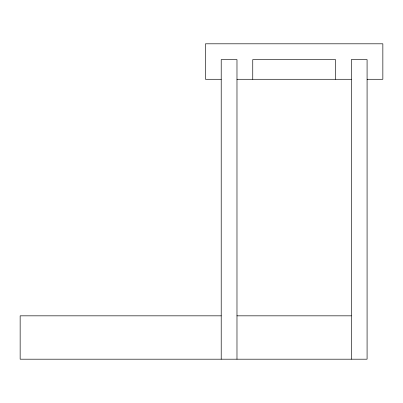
<?xml version="1.0" encoding="UTF-8"?>
<svg xmlns="http://www.w3.org/2000/svg" width="403" height="403" viewBox="0 0 403 403"><rect width="100%" height="100%" fill="white"/><g stroke="black" fill="none" stroke-linecap="round" stroke-linejoin="round"><path stroke-width="0.6" d="M221.212 79.285L205.444 79.285L205.444 43.806L382.85 43.806L382.85 79.285L367.083 79.285M236.979 79.285L351.31 79.285M221.212 315.831L20.15 315.831L20.15 359.194L367.083 359.194L367.083 59.573L351.31 59.573L351.31 359.194M236.979 315.831L351.31 315.831M335.543 79.285L335.543 59.573L252.752 59.573L252.752 79.285M236.979 359.194L236.979 59.573L221.212 59.573L221.212 359.194"/></g></svg>
